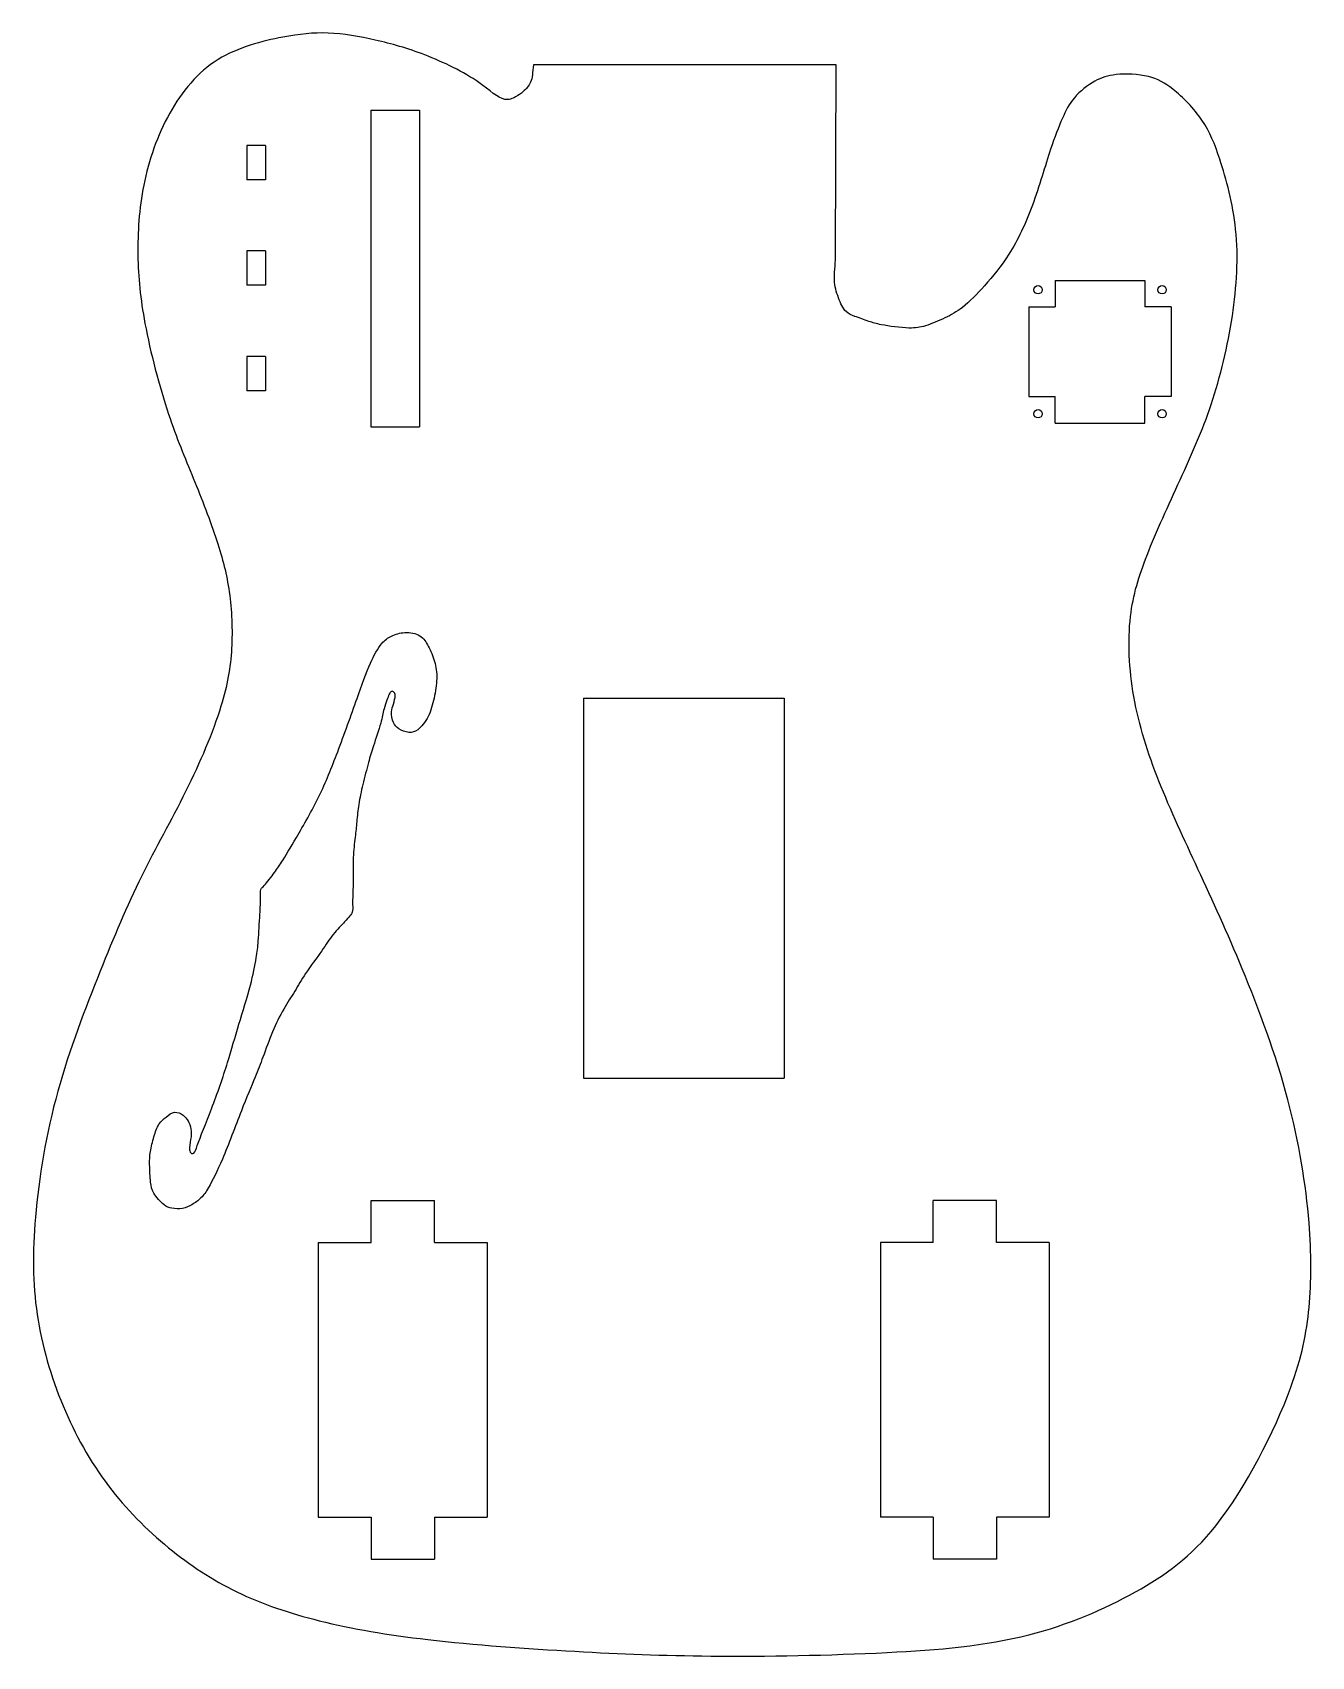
# Model space of a CAD drawing. Extents: x 2 to 245, y 6 to 314.
import ezdxf

# ---------------------------------------------------------------- set-up
doc = ezdxf.new("R2010")
doc.units = 0
doc.layers.add('MODELSKETCH_VISIBLE', color=7, linetype='CONTINUOUS')

msp = doc.modelspace()

# ---------------------------------------------------------------- linework, layer by layer
at = {"layer": 'MODELSKETCH_VISIBLE'}
for p, q in [((154.7, 307.42), (97.36, 307.42)), ((154.6, 271.08), (154.7, 307.42)), ((66.55, 298.82), (75.75, 298.82)), ((66.55, 298.82), (66.55, 238.82)), ((75.75, 298.82), (75.75, 238.82)), ((43.05, 292.16), (43.05, 285.66)), ((46.55, 292.16), (43.05, 292.16)), ((46.55, 292.16), (46.55, 285.66)), ((46.55, 285.66), (43.05, 285.66)), ((43.05, 272.16), (43.05, 265.66)), ((46.55, 272.16), (43.05, 272.16)), ((46.55, 272.16), (46.55, 265.66)), ((46.55, 265.66), (43.05, 265.66)), ((196.2, 266.55), (196.2, 261.55)), ((196.2, 266.55), (213.2, 266.55)), ((213.2, 266.55), (213.2, 261.55)), ((191.2, 261.55), (191.2, 244.55)), ((191.2, 261.55), (196.2, 261.55)), ((218.2, 261.55), (213.2, 261.55)), ((218.2, 261.55), (218.2, 253.05)), ((218.2, 253.05), (218.2, 244.55)), ((46.55, 252.16), (43.05, 252.16)), ((43.05, 252.16), (43.05, 245.66)), ((46.55, 252.16), (46.55, 245.66)), ((46.55, 245.66), (43.05, 245.66)), ((191.2, 244.55), (196.2, 244.55)), ((196.2, 239.55), (196.2, 244.55)), ((218.2, 244.55), (213.2, 244.55)), ((213.2, 239.55), (213.2, 244.55)), ((66.55, 238.82), (75.75, 238.82)), ((196.2, 239.55), (204.7, 239.55)), ((204.7, 239.55), (213.2, 239.55)), ((106.82, 187.42), (106.82, 115.42)), ((106.82, 187.42), (144.82, 187.42)), ((144.82, 187.42), (144.82, 115.42)), ((106.82, 115.42), (144.82, 115.42)), ((66.56, 84.22), (66.56, 92.22)), ((66.56, 92.22), (78.56, 92.22)), ((78.56, 84.22), (78.56, 92.22)), ((185.07, 92.22), (173.07, 92.22)), ((173.07, 84.22), (173.07, 92.22)), ((185.07, 84.22), (185.07, 92.22)), ((56.56, 84.22), (66.56, 84.22)), ((56.56, 84.22), (56.56, 32.22)), ((78.56, 84.22), (88.56, 84.22)), ((88.56, 84.22), (88.56, 32.22)), ((173.07, 84.22), (163.07, 84.22)), ((163.07, 84.22), (163.07, 32.22)), ((195.07, 84.22), (185.07, 84.22)), ((195.07, 84.22), (195.07, 32.22)), ((56.56, 32.22), (66.56, 32.22)), ((66.56, 32.22), (66.56, 24.22)), ((78.56, 32.22), (88.56, 32.22)), ((78.56, 32.22), (78.56, 24.22)), ((173.07, 32.22), (163.07, 32.22)), ((173.07, 32.22), (173.07, 24.22)), ((185.07, 32.22), (185.07, 24.22)), ((195.07, 32.22), (185.07, 32.22)), ((66.56, 24.22), (78.56, 24.22)), ((185.07, 24.22), (173.07, 24.22))]:
    msp.add_line(p, q, dxfattribs=at)
for centre in [(192.95, 264.8), (216.45, 264.8), (192.95, 241.3), (216.45, 241.3)]:
    msp.add_circle(centre, 0.8, dxfattribs=at)
for points, knots in [([(97.36, 307.42), (97.15, 306.01), (97.16, 304.15), (95.44, 302.3), (94.01, 301.33), (91.52, 300.2), (86.89, 304.76), (76.73, 309.67), (67.58, 312.21), (58.31, 313.87), (49.76, 312.89), (36.59, 309.57), (27.63, 298.62), (22.89, 284.83), (22.05, 271.21), (23.31, 258.43), (27.87, 241.02), (32.81, 229.41), (37.57, 217.32), (40.02, 207.71), (40.51, 196.56), (38.59, 185.57), (31.6, 169.23), (22.65, 153.72), (15.08, 135.47), (6.41, 113.22), (2.39, 89.27), (2.43, 70.69), (7.59, 53.06), (16.12, 37.73), (27.83, 26.02), (40.91, 17.38), (57.06, 12.02), (77.46, 8.58), (105.71, 6.62), (130.79, 5.6), (164.32, 6.2), (190.95, 8.49), (212, 17.53), (227.91, 28.98), (241.76, 56.36), (244.74, 71.67), (244.79, 88.49), (241.08, 111.69), (231.98, 136.03), (223.42, 154.75), (215.56, 171.43), (210.45, 187.29), (209.72, 202.99), (213.32, 214.6), (220, 228.99), (226.24, 242.86), (230.25, 259.79), (231.28, 275.94), (227.63, 289.46), (224.62, 296.97), (218.69, 303.08), (214.13, 305.58), (207.64, 305.87), (203.67, 304.6), (199.5, 301.36), (197.46, 297.21), (195.11, 291.26), (192.17, 280.67), (187.83, 271.47), (183, 265.67), (178.83, 261.31), (175.4, 259.45), (171.59, 257.81), (168.6, 257.34), (163.22, 258.11), (160.97, 258.74), (158.25, 259.77), (156.38, 260.44), (155, 263.34), (154.1, 266.73), (154.55, 269.35), (154.6, 271.08)], [0, 0, 0, 0, 0.007148, 0.012985, 0.018162, 0.023877, 0.03331, 0.046587, 0.05881, 0.070553, 0.082035, 0.09612, 0.110571, 0.12544, 0.139708, 0.153808, 0.170277, 0.184388, 0.198285, 0.210638, 0.223436, 0.236469, 0.252824, 0.269461, 0.286761, 0.305964, 0.325213, 0.341986, 0.358559, 0.374881, 0.390678, 0.406024, 0.421925, 0.439768, 0.460445, 0.480295, 0.502874, 0.523221, 0.541461, 0.558792, 0.580102, 0.595578, 0.611229, 0.630232, 0.650262, 0.668041, 0.684727, 0.700711, 0.715933, 0.729509, 0.744942, 0.760302, 0.776538, 0.792376, 0.806797, 0.81794, 0.829039, 0.837963, 0.847654, 0.855666, 0.864396, 0.87268, 0.882493, 0.895531, 0.908091, 0.918822, 0.928272, 0.936001, 0.943761, 0.950708, 0.959668, 0.965852, 0.97235, 0.977743, 0.984501, 0.991758, 1, 1, 1, 1]), ([(70.9, 188.52), (71.04, 188.37), (71.25, 187.88), (70.82, 186.18), (70.26, 184.87), (70.66, 182.68), (71.74, 181.53), (73.73, 180.69), (75.59, 181.26), (77.64, 183.91), (78.54, 187.41), (79.2, 191.12), (78.74, 194.39), (77.5, 197.25), (76.06, 199.54), (72.93, 200.05), (70.36, 199.29), (68.37, 197.84), (66.17, 193.84), (63.87, 187.2), (60.26, 177.14), (56.96, 168.85), (52.57, 161.2), (49.66, 156.36), (48.19, 154.22), (46.21, 151.66), (45.52, 151.2), (45.72, 149.54), (45.47, 146.39), (45.25, 141.35), (44.84, 138.15), (43.79, 132.8), (41.43, 125.5), (39.45, 118.29), (36.54, 109.88), (33.69, 103.01), (33.18, 101.12), (32.47, 101.05), (32, 101.89), (32.45, 103.8), (32.56, 105.75), (31.95, 107.36), (31.03, 108.45), (29.28, 109.28), (27.69, 108), (26.24, 106.81), (25.38, 104.29), (24.65, 101.45), (24.58, 99.07), (24.72, 95.66), (25.18, 93.58), (27.25, 91.27), (28.78, 90.65), (30.92, 90.56), (32.65, 91.36), (34.49, 92.65), (35.92, 94.76), (38.64, 100.21), (41.86, 109.11), (44.59, 115.46), (46.07, 119.34), (47.84, 124.19), (49.88, 128.49), (52.17, 131.86), (54.06, 135.28), (57.29, 139.48), (59.2, 142.62), (61.53, 144.93), (62.54, 146.12), (63.15, 146.89), (63.02, 148.33), (63.16, 152.08), (63.24, 153.61), (63.07, 157.31), (63.58, 161.04), (63.87, 164), (64.16, 167.35), (64.99, 171.02), (66.06, 175.26), (66.97, 178.32), (68.47, 182.62), (68.95, 185.27), (69.54, 187), (69.95, 188.09), (70.38, 188.85), (70.77, 188.64), (70.9, 188.52)], [0, 0, 0, 0, 0.005499, 0.014301, 0.022638, 0.032382, 0.040884, 0.050513, 0.059553, 0.071668, 0.084743, 0.097901, 0.110191, 0.122154, 0.132985, 0.14462, 0.155624, 0.165958, 0.180045, 0.198261, 0.220543, 0.241186, 0.261457, 0.277309, 0.288554, 0.300472, 0.306237, 0.314262, 0.326628, 0.341882, 0.354155, 0.369791, 0.388693, 0.407398, 0.428128, 0.446679, 0.455229, 0.459792, 0.465752, 0.475247, 0.4849, 0.493597, 0.501721, 0.510542, 0.519785, 0.529069, 0.540053, 0.55166, 0.562321, 0.574705, 0.584768, 0.596373, 0.60512, 0.614763, 0.624163, 0.634099, 0.644663, 0.661308, 0.682682, 0.700505, 0.71426, 0.72962, 0.744561, 0.758113, 0.771638, 0.787234, 0.80053, 0.812699, 0.82111, 0.827332, 0.835437, 0.848502, 0.857303, 0.870103, 0.883524, 0.895213, 0.90754, 0.92088, 0.934968, 0.94736, 0.961803, 0.973091, 0.982104, 0.989561, 0.995266, 1, 1, 1, 1])]:
    msp.add_open_spline(points, degree=3, knots=knots, dxfattribs=at)

doc.saveas('drawing.dxf')
